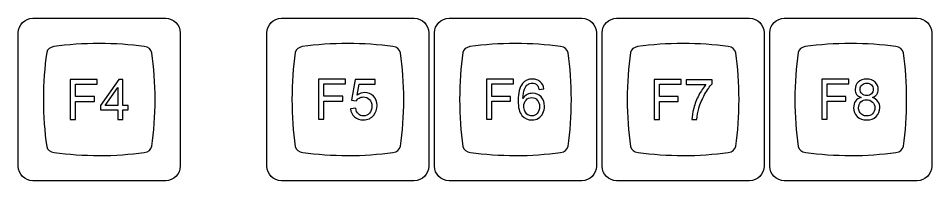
# Model space of a CAD drawing. Header units: millimetres. Extents: x -493 to 473, y -489 to 489.
# Drawn here: x -386 to -282.2, y -384.7 to -366.3 of the extents above; entities that cross this region are included whole.
import ezdxf

# ---------------------------------------------------------------- set-up
doc = ezdxf.new("R2010")
doc.units = ezdxf.units.MM
doc.header["$MEASUREMENT"] = 0
doc.layers.add('Layer 1', color=7, linetype='Continuous')

msp = doc.modelspace()

# ---------------------------------------------------------------- linework, layer by layer
at = {"layer": 'Layer 1', "color": 251}
for points, knots in [([(-384.3809, -384.7144), (-384.3809, -384.7144), (-369.2735, -384.7144), (-369.2735, -384.7144), (-369.2735, -384.7144), (-368.368, -384.7144), (-367.6272, -383.9736), (-367.6272, -383.0681), (-367.6272, -383.0681), (-367.6272, -383.0681), (-367.6272, -367.9607), (-367.6272, -367.9607), (-367.6272, -367.9607), (-367.6272, -367.0552), (-368.368, -366.3144), (-369.2735, -366.3144), (-369.2735, -366.3144), (-369.2735, -366.3144), (-384.3809, -366.3144), (-384.3809, -366.3144), (-384.3809, -366.3144), (-385.2864, -366.3144), (-386.0272, -367.0552), (-386.0272, -367.9607), (-386.0272, -367.9607), (-386.0272, -367.9607), (-386.0272, -383.0681), (-386.0272, -383.0681), (-386.0272, -383.0681), (-386.0272, -383.9736), (-385.2864, -384.7144), (-384.3809, -384.7144)], [0, 0, 0, 0, 0.11111111, 0.11111111, 0.11111111, 0.11111111, 0.22222222, 0.22222222, 0.22222222, 0.22222222, 0.33333333, 0.33333333, 0.33333333, 0.33333333, 0.44444444, 0.44444444, 0.44444444, 0.44444444, 0.55555556, 0.55555556, 0.55555556, 0.55555556, 0.66666667, 0.66666667, 0.66666667, 0.66666667, 0.77777778, 0.77777778, 0.77777778, 0.77777778, 1, 1, 1, 1]), ([(-356.1309, -384.7144), (-356.1309, -384.7144), (-341.0235, -384.7144), (-341.0235, -384.7144), (-341.0235, -384.7144), (-340.118, -384.7144), (-339.3772, -383.9736), (-339.3772, -383.0681), (-339.3772, -383.0681), (-339.3772, -383.0681), (-339.3772, -367.9607), (-339.3772, -367.9607), (-339.3772, -367.9607), (-339.3772, -367.0552), (-340.118, -366.3144), (-341.0235, -366.3144), (-341.0235, -366.3144), (-341.0235, -366.3144), (-356.1309, -366.3144), (-356.1309, -366.3144), (-356.1309, -366.3144), (-357.0364, -366.3144), (-357.7772, -367.0552), (-357.7772, -367.9607), (-357.7772, -367.9607), (-357.7772, -367.9607), (-357.7772, -383.0681), (-357.7772, -383.0681), (-357.7772, -383.0681), (-357.7772, -383.9736), (-357.0364, -384.7144), (-356.1309, -384.7144)], [0, 0, 0, 0, 0.11111111, 0.11111111, 0.11111111, 0.11111111, 0.22222222, 0.22222222, 0.22222222, 0.22222222, 0.33333333, 0.33333333, 0.33333333, 0.33333333, 0.44444444, 0.44444444, 0.44444444, 0.44444444, 0.55555556, 0.55555556, 0.55555556, 0.55555556, 0.66666667, 0.66666667, 0.66666667, 0.66666667, 0.77777778, 0.77777778, 0.77777778, 0.77777778, 1, 1, 1, 1]), ([(-337.0809, -384.7144), (-337.0809, -384.7144), (-321.9735, -384.7144), (-321.9735, -384.7144), (-321.9735, -384.7144), (-321.068, -384.7144), (-320.3272, -383.9736), (-320.3272, -383.0681), (-320.3272, -383.0681), (-320.3272, -383.0681), (-320.3272, -367.9607), (-320.3272, -367.9607), (-320.3272, -367.9607), (-320.3272, -367.0552), (-321.068, -366.3144), (-321.9735, -366.3144), (-321.9735, -366.3144), (-321.9735, -366.3144), (-337.0809, -366.3144), (-337.0809, -366.3144), (-337.0809, -366.3144), (-337.9864, -366.3144), (-338.7272, -367.0552), (-338.7272, -367.9607), (-338.7272, -367.9607), (-338.7272, -367.9607), (-338.7272, -383.0681), (-338.7272, -383.0681), (-338.7272, -383.0681), (-338.7272, -383.9736), (-337.9864, -384.7144), (-337.0809, -384.7144)], [0, 0, 0, 0, 0.11111111, 0.11111111, 0.11111111, 0.11111111, 0.22222222, 0.22222222, 0.22222222, 0.22222222, 0.33333333, 0.33333333, 0.33333333, 0.33333333, 0.44444444, 0.44444444, 0.44444444, 0.44444444, 0.55555556, 0.55555556, 0.55555556, 0.55555556, 0.66666667, 0.66666667, 0.66666667, 0.66666667, 0.77777778, 0.77777778, 0.77777778, 0.77777778, 1, 1, 1, 1]), ([(-318.0309, -384.7144), (-318.0309, -384.7144), (-302.9235, -384.7144), (-302.9235, -384.7144), (-302.9235, -384.7144), (-302.018, -384.7144), (-301.2772, -383.9736), (-301.2772, -383.0681), (-301.2772, -383.0681), (-301.2772, -383.0681), (-301.2772, -367.9607), (-301.2772, -367.9607), (-301.2772, -367.9607), (-301.2772, -367.0552), (-302.018, -366.3144), (-302.9235, -366.3144), (-302.9235, -366.3144), (-302.9235, -366.3144), (-318.0309, -366.3144), (-318.0309, -366.3144), (-318.0309, -366.3144), (-318.9364, -366.3144), (-319.6772, -367.0552), (-319.6772, -367.9607), (-319.6772, -367.9607), (-319.6772, -367.9607), (-319.6772, -383.0681), (-319.6772, -383.0681), (-319.6772, -383.0681), (-319.6772, -383.9736), (-318.9364, -384.7144), (-318.0309, -384.7144)], [0, 0, 0, 0, 0.11111111, 0.11111111, 0.11111111, 0.11111111, 0.22222222, 0.22222222, 0.22222222, 0.22222222, 0.33333333, 0.33333333, 0.33333333, 0.33333333, 0.44444444, 0.44444444, 0.44444444, 0.44444444, 0.55555556, 0.55555556, 0.55555556, 0.55555556, 0.66666667, 0.66666667, 0.66666667, 0.66666667, 0.77777778, 0.77777778, 0.77777778, 0.77777778, 1, 1, 1, 1]), ([(-298.9809, -384.7144), (-298.9809, -384.7144), (-283.8735, -384.7144), (-283.8735, -384.7144), (-283.8735, -384.7144), (-282.968, -384.7144), (-282.2272, -383.9736), (-282.2272, -383.0681), (-282.2272, -383.0681), (-282.2272, -383.0681), (-282.2272, -367.9607), (-282.2272, -367.9607), (-282.2272, -367.9607), (-282.2272, -367.0552), (-282.968, -366.3144), (-283.8735, -366.3144), (-283.8735, -366.3144), (-283.8735, -366.3144), (-298.9809, -366.3144), (-298.9809, -366.3144), (-298.9809, -366.3144), (-299.8864, -366.3144), (-300.6272, -367.0552), (-300.6272, -367.9607), (-300.6272, -367.9607), (-300.6272, -367.9607), (-300.6272, -383.0681), (-300.6272, -383.0681), (-300.6272, -383.0681), (-300.6272, -383.9736), (-299.8864, -384.7144), (-298.9809, -384.7144)], [0, 0, 0, 0, 0.11111111, 0.11111111, 0.11111111, 0.11111111, 0.22222222, 0.22222222, 0.22222222, 0.22222222, 0.33333333, 0.33333333, 0.33333333, 0.33333333, 0.44444444, 0.44444444, 0.44444444, 0.44444444, 0.55555556, 0.55555556, 0.55555556, 0.55555556, 0.66666667, 0.66666667, 0.66666667, 0.66666667, 0.77777778, 0.77777778, 0.77777778, 0.77777778, 1, 1, 1, 1]), ([(-376.827, -369.1649), (-375.0364, -369.1654), (-373.3165, -369.2883), (-371.7143, -369.5138), (-371.7143, -369.5138), (-371.7143, -369.5138), (-371.7143, -369.5139), (-371.7143, -369.5139), (-371.7143, -369.5139), (-371.2275, -369.5868), (-370.9376, -369.8194), (-370.8504, -370.2241), (-370.8504, -370.2241), (-370.6084, -371.877), (-370.4761, -373.6586), (-370.4757, -375.5164), (-370.4757, -375.5164), (-370.4752, -377.3741), (-370.6067, -379.1557), (-370.8479, -380.8086), (-370.8479, -380.8086), (-370.9349, -381.2128), (-371.2242, -381.4452), (-371.7099, -381.5181), (-371.7099, -381.5181), (-373.3124, -381.743), (-375.0328, -381.8652), (-376.8241, -381.8648), (-376.8241, -381.8648), (-378.6159, -381.8644), (-380.3369, -381.7412), (-381.9399, -381.5154), (-381.9399, -381.5154), (-381.9399, -381.5154), (-381.9398, -381.515), (-381.9398, -381.515), (-381.9398, -381.515), (-382.4128, -381.4442), (-382.7, -381.2225), (-382.7959, -380.8385), (-382.7959, -380.8385), (-383.0409, -379.1764), (-383.175, -377.3835), (-383.1754, -375.5134), (-383.1754, -375.5134), (-383.1759, -373.6416), (-383.0424, -371.8472), (-382.7978, -370.1839), (-382.7978, -370.1839), (-382.7052, -369.817), (-382.4372, -369.599), (-381.9984, -369.5198), (-381.9984, -369.5198), (-380.3797, -369.2897), (-378.6396, -369.1645), (-376.827, -369.1649)], [0, 0, 0, 0, 0.06666667, 0.06666667, 0.06666667, 0.06666667, 0.13333333, 0.13333333, 0.13333333, 0.13333333, 0.2, 0.2, 0.2, 0.2, 0.26666667, 0.26666667, 0.26666667, 0.26666667, 0.33333333, 0.33333333, 0.33333333, 0.33333333, 0.4, 0.4, 0.4, 0.4, 0.46666667, 0.46666667, 0.46666667, 0.46666667, 0.53333333, 0.53333333, 0.53333333, 0.53333333, 0.6, 0.6, 0.6, 0.6, 0.66666667, 0.66666667, 0.66666667, 0.66666667, 0.73333333, 0.73333333, 0.73333333, 0.73333333, 0.8, 0.8, 0.8, 0.8, 0.86666667, 0.86666667, 0.86666667, 0.86666667, 1, 1, 1, 1]), ([(-348.577, -369.1649), (-346.7864, -369.1654), (-345.0665, -369.2883), (-343.4643, -369.5138), (-343.4643, -369.5138), (-343.4643, -369.5138), (-343.4643, -369.5139), (-343.4643, -369.5139), (-343.4643, -369.5139), (-342.9775, -369.5868), (-342.6876, -369.8194), (-342.6004, -370.2241), (-342.6004, -370.2241), (-342.3584, -371.877), (-342.2261, -373.6586), (-342.2257, -375.5164), (-342.2257, -375.5164), (-342.2252, -377.3741), (-342.3567, -379.1557), (-342.5979, -380.8086), (-342.5979, -380.8086), (-342.6849, -381.2128), (-342.9742, -381.4452), (-343.4599, -381.5181), (-343.4599, -381.5181), (-345.0624, -381.743), (-346.7828, -381.8652), (-348.5741, -381.8648), (-348.5741, -381.8648), (-350.3659, -381.8644), (-352.0869, -381.7412), (-353.6899, -381.5154), (-353.6899, -381.5154), (-353.6899, -381.5154), (-353.6898, -381.515), (-353.6898, -381.515), (-353.6898, -381.515), (-354.1628, -381.4442), (-354.45, -381.2225), (-354.5459, -380.8385), (-354.5459, -380.8385), (-354.7909, -379.1764), (-354.925, -377.3835), (-354.9254, -375.5134), (-354.9254, -375.5134), (-354.9259, -373.6416), (-354.7924, -371.8472), (-354.5478, -370.1839), (-354.5478, -370.1839), (-354.4552, -369.817), (-354.1872, -369.599), (-353.7484, -369.5198), (-353.7484, -369.5198), (-352.1297, -369.2897), (-350.3896, -369.1645), (-348.577, -369.1649)], [0, 0, 0, 0, 0.06666667, 0.06666667, 0.06666667, 0.06666667, 0.13333333, 0.13333333, 0.13333333, 0.13333333, 0.2, 0.2, 0.2, 0.2, 0.26666667, 0.26666667, 0.26666667, 0.26666667, 0.33333333, 0.33333333, 0.33333333, 0.33333333, 0.4, 0.4, 0.4, 0.4, 0.46666667, 0.46666667, 0.46666667, 0.46666667, 0.53333333, 0.53333333, 0.53333333, 0.53333333, 0.6, 0.6, 0.6, 0.6, 0.66666667, 0.66666667, 0.66666667, 0.66666667, 0.73333333, 0.73333333, 0.73333333, 0.73333333, 0.8, 0.8, 0.8, 0.8, 0.86666667, 0.86666667, 0.86666667, 0.86666667, 1, 1, 1, 1]), ([(-329.527, -369.1649), (-327.7364, -369.1654), (-326.0165, -369.2883), (-324.4143, -369.5138), (-324.4143, -369.5138), (-324.4143, -369.5138), (-324.4143, -369.5139), (-324.4143, -369.5139), (-324.4143, -369.5139), (-323.9275, -369.5868), (-323.6376, -369.8194), (-323.5504, -370.2241), (-323.5504, -370.2241), (-323.3084, -371.877), (-323.1761, -373.6586), (-323.1757, -375.5164), (-323.1757, -375.5164), (-323.1752, -377.3741), (-323.3067, -379.1557), (-323.5479, -380.8086), (-323.5479, -380.8086), (-323.6349, -381.2128), (-323.9242, -381.4452), (-324.4099, -381.5181), (-324.4099, -381.5181), (-326.0124, -381.743), (-327.7328, -381.8652), (-329.5241, -381.8648), (-329.5241, -381.8648), (-331.3159, -381.8644), (-333.0369, -381.7412), (-334.6399, -381.5154), (-334.6399, -381.5154), (-334.6399, -381.5154), (-334.6398, -381.515), (-334.6398, -381.515), (-334.6398, -381.515), (-335.1128, -381.4442), (-335.4, -381.2225), (-335.4959, -380.8385), (-335.4959, -380.8385), (-335.7409, -379.1764), (-335.875, -377.3835), (-335.8754, -375.5134), (-335.8754, -375.5134), (-335.8759, -373.6416), (-335.7424, -371.8472), (-335.4978, -370.1839), (-335.4978, -370.1839), (-335.4052, -369.817), (-335.1372, -369.599), (-334.6984, -369.5198), (-334.6984, -369.5198), (-333.0797, -369.2897), (-331.3396, -369.1645), (-329.527, -369.1649)], [0, 0, 0, 0, 0.06666667, 0.06666667, 0.06666667, 0.06666667, 0.13333333, 0.13333333, 0.13333333, 0.13333333, 0.2, 0.2, 0.2, 0.2, 0.26666667, 0.26666667, 0.26666667, 0.26666667, 0.33333333, 0.33333333, 0.33333333, 0.33333333, 0.4, 0.4, 0.4, 0.4, 0.46666667, 0.46666667, 0.46666667, 0.46666667, 0.53333333, 0.53333333, 0.53333333, 0.53333333, 0.6, 0.6, 0.6, 0.6, 0.66666667, 0.66666667, 0.66666667, 0.66666667, 0.73333333, 0.73333333, 0.73333333, 0.73333333, 0.8, 0.8, 0.8, 0.8, 0.86666667, 0.86666667, 0.86666667, 0.86666667, 1, 1, 1, 1]), ([(-310.477, -369.1649), (-308.6864, -369.1654), (-306.9665, -369.2883), (-305.3643, -369.5138), (-305.3643, -369.5138), (-305.3643, -369.5138), (-305.3643, -369.5139), (-305.3643, -369.5139), (-305.3643, -369.5139), (-304.8775, -369.5868), (-304.5876, -369.8194), (-304.5004, -370.2241), (-304.5004, -370.2241), (-304.2584, -371.877), (-304.1261, -373.6586), (-304.1257, -375.5164), (-304.1257, -375.5164), (-304.1252, -377.3741), (-304.2567, -379.1557), (-304.4979, -380.8086), (-304.4979, -380.8086), (-304.5849, -381.2128), (-304.8742, -381.4452), (-305.3599, -381.5181), (-305.3599, -381.5181), (-306.9624, -381.743), (-308.6828, -381.8652), (-310.4741, -381.8648), (-310.4741, -381.8648), (-312.2659, -381.8644), (-313.9869, -381.7412), (-315.5899, -381.5154), (-315.5899, -381.5154), (-315.5899, -381.5154), (-315.5898, -381.515), (-315.5898, -381.515), (-315.5898, -381.515), (-316.0628, -381.4442), (-316.35, -381.2225), (-316.4459, -380.8385), (-316.4459, -380.8385), (-316.6909, -379.1764), (-316.825, -377.3835), (-316.8254, -375.5134), (-316.8254, -375.5134), (-316.8259, -373.6416), (-316.6924, -371.8472), (-316.4478, -370.1839), (-316.4478, -370.1839), (-316.3552, -369.817), (-316.0872, -369.599), (-315.6484, -369.5198), (-315.6484, -369.5198), (-314.0297, -369.2897), (-312.2896, -369.1645), (-310.477, -369.1649)], [0, 0, 0, 0, 0.06666667, 0.06666667, 0.06666667, 0.06666667, 0.13333333, 0.13333333, 0.13333333, 0.13333333, 0.2, 0.2, 0.2, 0.2, 0.26666667, 0.26666667, 0.26666667, 0.26666667, 0.33333333, 0.33333333, 0.33333333, 0.33333333, 0.4, 0.4, 0.4, 0.4, 0.46666667, 0.46666667, 0.46666667, 0.46666667, 0.53333333, 0.53333333, 0.53333333, 0.53333333, 0.6, 0.6, 0.6, 0.6, 0.66666667, 0.66666667, 0.66666667, 0.66666667, 0.73333333, 0.73333333, 0.73333333, 0.73333333, 0.8, 0.8, 0.8, 0.8, 0.86666667, 0.86666667, 0.86666667, 0.86666667, 1, 1, 1, 1]), ([(-291.427, -369.1649), (-289.6364, -369.1654), (-287.9165, -369.2883), (-286.3143, -369.5138), (-286.3143, -369.5138), (-286.3143, -369.5138), (-286.3143, -369.5139), (-286.3143, -369.5139), (-286.3143, -369.5139), (-285.8275, -369.5868), (-285.5376, -369.8194), (-285.4504, -370.2241), (-285.4504, -370.2241), (-285.2084, -371.877), (-285.0761, -373.6586), (-285.0757, -375.5164), (-285.0757, -375.5164), (-285.0752, -377.3741), (-285.2067, -379.1557), (-285.4479, -380.8086), (-285.4479, -380.8086), (-285.5349, -381.2128), (-285.8242, -381.4452), (-286.3099, -381.5181), (-286.3099, -381.5181), (-287.9124, -381.743), (-289.6328, -381.8652), (-291.4241, -381.8648), (-291.4241, -381.8648), (-293.2159, -381.8644), (-294.9369, -381.7412), (-296.5399, -381.5154), (-296.5399, -381.5154), (-296.5399, -381.5154), (-296.5398, -381.515), (-296.5398, -381.515), (-296.5398, -381.515), (-297.0128, -381.4442), (-297.3, -381.2225), (-297.3959, -380.8385), (-297.3959, -380.8385), (-297.6409, -379.1764), (-297.775, -377.3835), (-297.7754, -375.5134), (-297.7754, -375.5134), (-297.7759, -373.6416), (-297.6424, -371.8472), (-297.3978, -370.1839), (-297.3978, -370.1839), (-297.3052, -369.817), (-297.0372, -369.599), (-296.5984, -369.5198), (-296.5984, -369.5198), (-294.9797, -369.2897), (-293.2396, -369.1645), (-291.427, -369.1649)], [0, 0, 0, 0, 0.06666667, 0.06666667, 0.06666667, 0.06666667, 0.13333333, 0.13333333, 0.13333333, 0.13333333, 0.2, 0.2, 0.2, 0.2, 0.26666667, 0.26666667, 0.26666667, 0.26666667, 0.33333333, 0.33333333, 0.33333333, 0.33333333, 0.4, 0.4, 0.4, 0.4, 0.46666667, 0.46666667, 0.46666667, 0.46666667, 0.53333333, 0.53333333, 0.53333333, 0.53333333, 0.6, 0.6, 0.6, 0.6, 0.66666667, 0.66666667, 0.66666667, 0.66666667, 0.73333333, 0.73333333, 0.73333333, 0.73333333, 0.8, 0.8, 0.8, 0.8, 0.86666667, 0.86666667, 0.86666667, 0.86666667, 1, 1, 1, 1])]:
    msp.add_open_spline(points, degree=3, knots=knots, dxfattribs=at)
at = {"layer": 'Layer 1', "color": 132}
for points, knots in [([(-380.1175, -377.7882), (-380.1175, -377.7882), (-380.1175, -373.2416), (-380.1175, -373.2416), (-380.1175, -373.2416), (-380.1175, -373.2416), (-377.0504, -373.2416), (-377.0504, -373.2416), (-377.0504, -373.2416), (-377.0504, -373.2416), (-377.0504, -373.775), (-377.0504, -373.775), (-377.0504, -373.775), (-377.0504, -373.775), (-379.5142, -373.775), (-379.5142, -373.775), (-379.5142, -373.775), (-379.5142, -373.775), (-379.5142, -375.191), (-379.5142, -375.191), (-379.5142, -375.191), (-379.5142, -375.191), (-377.3806, -375.191), (-377.3806, -375.191), (-377.3806, -375.191), (-377.3806, -375.191), (-377.3806, -375.7244), (-377.3806, -375.7244), (-377.3806, -375.7244), (-377.3806, -375.7244), (-379.5142, -375.7244), (-379.5142, -375.7244), (-379.5142, -375.7244), (-379.5142, -375.7244), (-379.5142, -377.7882), (-379.5142, -377.7882), (-379.5142, -377.7882), (-379.5142, -377.7882), (-380.1175, -377.7882), (-380.1175, -377.7882)], [0, 0, 0, 0, 0.09090909, 0.09090909, 0.09090909, 0.09090909, 0.18181818, 0.18181818, 0.18181818, 0.18181818, 0.27272727, 0.27272727, 0.27272727, 0.27272727, 0.36363636, 0.36363636, 0.36363636, 0.36363636, 0.45454545, 0.45454545, 0.45454545, 0.45454545, 0.54545455, 0.54545455, 0.54545455, 0.54545455, 0.63636364, 0.63636364, 0.63636364, 0.63636364, 0.72727273, 0.72727273, 0.72727273, 0.72727273, 0.81818182, 0.81818182, 0.81818182, 0.81818182, 1, 1, 1, 1]), ([(-374.7083, -377.7882), (-374.7083, -377.7882), (-374.7083, -376.7023), (-374.7083, -376.7023), (-374.7083, -376.7023), (-374.7083, -376.7023), (-376.6832, -376.7023), (-376.6832, -376.7023), (-376.6832, -376.7023), (-376.6832, -376.7023), (-376.6832, -376.188), (-376.6832, -376.188), (-376.6832, -376.188), (-376.6832, -376.188), (-374.6067, -373.2416), (-374.6067, -373.2416), (-374.6067, -373.2416), (-374.6067, -373.2416), (-374.1495, -373.2416), (-374.1495, -373.2416), (-374.1495, -373.2416), (-374.1495, -373.2416), (-374.1495, -376.188), (-374.1495, -376.188), (-374.1495, -376.188), (-374.1495, -376.188), (-373.5336, -376.188), (-373.5336, -376.188), (-373.5336, -376.188), (-373.5336, -376.188), (-373.5336, -376.7023), (-373.5336, -376.7023), (-373.5336, -376.7023), (-373.5336, -376.7023), (-374.1495, -376.7023), (-374.1495, -376.7023), (-374.1495, -376.7023), (-374.1495, -376.7023), (-374.1495, -377.7882), (-374.1495, -377.7882), (-374.1495, -377.7882), (-374.1495, -377.7882), (-374.7083, -377.7882), (-374.7083, -377.7882)], [0, 0, 0, 0, 0.08333333, 0.08333333, 0.08333333, 0.08333333, 0.16666667, 0.16666667, 0.16666667, 0.16666667, 0.25, 0.25, 0.25, 0.25, 0.33333333, 0.33333333, 0.33333333, 0.33333333, 0.41666667, 0.41666667, 0.41666667, 0.41666667, 0.5, 0.5, 0.5, 0.5, 0.58333333, 0.58333333, 0.58333333, 0.58333333, 0.66666667, 0.66666667, 0.66666667, 0.66666667, 0.75, 0.75, 0.75, 0.75, 0.83333333, 0.83333333, 0.83333333, 0.83333333, 1, 1, 1, 1]), ([(-351.8929, -377.7501), (-351.8929, -377.7501), (-351.8929, -373.2035), (-351.8929, -373.2035), (-351.8929, -373.2035), (-351.8929, -373.2035), (-348.8258, -373.2035), (-348.8258, -373.2035), (-348.8258, -373.2035), (-348.8258, -373.2035), (-348.8258, -373.7369), (-348.8258, -373.7369), (-348.8258, -373.7369), (-348.8258, -373.7369), (-351.2896, -373.7369), (-351.2896, -373.7369), (-351.2896, -373.7369), (-351.2896, -373.7369), (-351.2896, -375.1529), (-351.2896, -375.1529), (-351.2896, -375.1529), (-351.2896, -375.1529), (-349.156, -375.1529), (-349.156, -375.1529), (-349.156, -375.1529), (-349.156, -375.1529), (-349.156, -375.6863), (-349.156, -375.6863), (-349.156, -375.6863), (-349.156, -375.6863), (-351.2896, -375.6863), (-351.2896, -375.6863), (-351.2896, -375.6863), (-351.2896, -375.6863), (-351.2896, -377.7501), (-351.2896, -377.7501), (-351.2896, -377.7501), (-351.2896, -377.7501), (-351.8929, -377.7501), (-351.8929, -377.7501)], [0, 0, 0, 0, 0.09090909, 0.09090909, 0.09090909, 0.09090909, 0.18181818, 0.18181818, 0.18181818, 0.18181818, 0.27272727, 0.27272727, 0.27272727, 0.27272727, 0.36363636, 0.36363636, 0.36363636, 0.36363636, 0.45454545, 0.45454545, 0.45454545, 0.45454545, 0.54545455, 0.54545455, 0.54545455, 0.54545455, 0.63636364, 0.63636364, 0.63636364, 0.63636364, 0.72727273, 0.72727273, 0.72727273, 0.72727273, 0.81818182, 0.81818182, 0.81818182, 0.81818182, 1, 1, 1, 1]), ([(-348.2681, -376.5563), (-348.2681, -376.5563), (-347.6839, -376.5118), (-347.6839, -376.5118), (-347.6839, -376.5118), (-347.6405, -376.7965), (-347.54, -377.0103), (-347.3833, -377.1543), (-347.3833, -377.1543), (-347.2267, -377.2971), (-347.0351, -377.3691), (-346.8097, -377.3691), (-346.8097, -377.3691), (-346.5377, -377.3691), (-346.3102, -377.2675), (-346.125, -377.0654), (-346.125, -377.0654), (-345.9408, -376.8622), (-345.8487, -376.5933), (-345.8487, -376.2589), (-345.8487, -376.2589), (-345.8487, -375.9403), (-345.9366, -375.6895), (-346.1133, -375.5054), (-346.1133, -375.5054), (-346.2901, -375.3212), (-346.524, -375.2291), (-346.815, -375.2291), (-346.815, -375.2291), (-346.996, -375.2291), (-347.1579, -375.2704), (-347.3018, -375.353), (-347.3018, -375.353), (-347.4447, -375.4355), (-347.5569, -375.5424), (-347.6394, -375.6736), (-347.6394, -375.6736), (-347.6394, -375.6736), (-348.1665, -375.5974), (-348.1665, -375.5974), (-348.1665, -375.5974), (-348.1665, -375.5974), (-347.7283, -373.2606), (-347.7283, -373.2606), (-347.7283, -373.2606), (-347.7283, -373.2606), (-345.4741, -373.2606), (-345.4741, -373.2606), (-345.4741, -373.2606), (-345.4741, -373.2606), (-345.4741, -373.794), (-345.4741, -373.794), (-345.4741, -373.794), (-345.4741, -373.794), (-347.2828, -373.794), (-347.2828, -373.794), (-347.2828, -373.794), (-347.2828, -373.794), (-347.5251, -375.0207), (-347.5251, -375.0207), (-347.5251, -375.0207), (-347.2532, -374.8291), (-346.9674, -374.7338), (-346.669, -374.7338), (-346.669, -374.7338), (-346.2731, -374.7338), (-345.9387, -374.8714), (-345.6667, -375.1466), (-345.6667, -375.1466), (-345.3947, -375.4218), (-345.2582, -375.7752), (-345.2582, -376.207), (-345.2582, -376.207), (-345.2582, -376.6187), (-345.3778, -376.9743), (-345.617, -377.2738), (-345.617, -377.2738), (-345.908, -377.6421), (-346.3059, -377.8263), (-346.8097, -377.8263), (-346.8097, -377.8263), (-347.2225, -377.8263), (-347.559, -377.7099), (-347.8204, -377.4781), (-347.8204, -377.4781), (-348.0818, -377.2463), (-348.2311, -376.9394), (-348.2681, -376.5563)], [0, 0, 0, 0, 0.04347826, 0.04347826, 0.04347826, 0.04347826, 0.08695652, 0.08695652, 0.08695652, 0.08695652, 0.13043478, 0.13043478, 0.13043478, 0.13043478, 0.17391304, 0.17391304, 0.17391304, 0.17391304, 0.2173913, 0.2173913, 0.2173913, 0.2173913, 0.26086957, 0.26086957, 0.26086957, 0.26086957, 0.30434783, 0.30434783, 0.30434783, 0.30434783, 0.34782609, 0.34782609, 0.34782609, 0.34782609, 0.39130435, 0.39130435, 0.39130435, 0.39130435, 0.43478261, 0.43478261, 0.43478261, 0.43478261, 0.47826087, 0.47826087, 0.47826087, 0.47826087, 0.52173913, 0.52173913, 0.52173913, 0.52173913, 0.56521739, 0.56521739, 0.56521739, 0.56521739, 0.60869565, 0.60869565, 0.60869565, 0.60869565, 0.65217391, 0.65217391, 0.65217391, 0.65217391, 0.69565217, 0.69565217, 0.69565217, 0.69565217, 0.73913043, 0.73913043, 0.73913043, 0.73913043, 0.7826087, 0.7826087, 0.7826087, 0.7826087, 0.82608696, 0.82608696, 0.82608696, 0.82608696, 0.86956522, 0.86956522, 0.86956522, 0.86956522, 0.91304348, 0.91304348, 0.91304348, 0.91304348, 1, 1, 1, 1]), ([(-332.827, -377.7596), (-332.827, -377.7596), (-332.827, -373.213), (-332.827, -373.213), (-332.827, -373.213), (-332.827, -373.213), (-329.7599, -373.213), (-329.7599, -373.213), (-329.7599, -373.213), (-329.7599, -373.213), (-329.7599, -373.7464), (-329.7599, -373.7464), (-329.7599, -373.7464), (-329.7599, -373.7464), (-332.2237, -373.7464), (-332.2237, -373.7464), (-332.2237, -373.7464), (-332.2237, -373.7464), (-332.2237, -375.1624), (-332.2237, -375.1624), (-332.2237, -375.1624), (-332.2237, -375.1624), (-330.0901, -375.1624), (-330.0901, -375.1624), (-330.0901, -375.1624), (-330.0901, -375.1624), (-330.0901, -375.6958), (-330.0901, -375.6958), (-330.0901, -375.6958), (-330.0901, -375.6958), (-332.2237, -375.6958), (-332.2237, -375.6958), (-332.2237, -375.6958), (-332.2237, -375.6958), (-332.2237, -377.7596), (-332.2237, -377.7596), (-332.2237, -377.7596), (-332.2237, -377.7596), (-332.827, -377.7596), (-332.827, -377.7596)], [0, 0, 0, 0, 0.09090909, 0.09090909, 0.09090909, 0.09090909, 0.18181818, 0.18181818, 0.18181818, 0.18181818, 0.27272727, 0.27272727, 0.27272727, 0.27272727, 0.36363636, 0.36363636, 0.36363636, 0.36363636, 0.45454545, 0.45454545, 0.45454545, 0.45454545, 0.54545455, 0.54545455, 0.54545455, 0.54545455, 0.63636364, 0.63636364, 0.63636364, 0.63636364, 0.72727273, 0.72727273, 0.72727273, 0.72727273, 0.81818182, 0.81818182, 0.81818182, 0.81818182, 1, 1, 1, 1]), ([(-326.3002, -374.3242), (-326.3002, -374.3242), (-326.8527, -374.3687), (-326.8527, -374.3687), (-326.8527, -374.3687), (-326.9024, -374.1496), (-326.9733, -373.9898), (-327.0654, -373.8903), (-327.0654, -373.8903), (-327.2168, -373.7305), (-327.4041, -373.6511), (-327.6263, -373.6511), (-327.6263, -373.6511), (-327.8052, -373.6511), (-327.9639, -373.7009), (-328.1005, -373.8004), (-328.1005, -373.8004), (-328.2762, -373.9284), (-328.4137, -374.1147), (-328.5164, -374.3602), (-328.5164, -374.3602), (-328.618, -374.6068), (-328.6709, -374.9571), (-328.6751, -375.4112), (-328.6751, -375.4112), (-328.5407, -375.2069), (-328.3756, -375.0545), (-328.1809, -374.9561), (-328.1809, -374.9561), (-327.9862, -374.8566), (-327.783, -374.8068), (-327.5692, -374.8068), (-327.5692, -374.8068), (-327.1967, -374.8068), (-326.8792, -374.9444), (-326.6167, -375.2185), (-326.6167, -375.2185), (-326.3553, -375.4926), (-326.224, -375.8461), (-326.224, -376.2811), (-326.224, -376.2811), (-326.224, -376.5669), (-326.2854, -376.8314), (-326.4082, -377.077), (-326.4082, -377.077), (-326.532, -377.3225), (-326.7003, -377.5098), (-326.9162, -377.64), (-326.9162, -377.64), (-327.131, -377.7702), (-327.3755, -377.8358), (-327.6486, -377.8358), (-327.6486, -377.8358), (-328.1132, -377.8358), (-328.4931, -377.6643), (-328.7873, -377.3225), (-328.7873, -377.3225), (-329.0805, -376.9807), (-329.2276, -376.4166), (-329.2276, -375.6313), (-329.2276, -375.6313), (-329.2276, -374.7529), (-329.0646, -374.1136), (-328.7397, -373.7146), (-328.7397, -373.7146), (-328.4561, -373.3675), (-328.074, -373.1939), (-327.5925, -373.1939), (-327.5925, -373.1939), (-327.2348, -373.1939), (-326.9405, -373.2945), (-326.7119, -373.4945), (-326.7119, -373.4945), (-326.4833, -373.6945), (-326.3458, -373.9708), (-326.3002, -374.3242)], [0, 0, 0, 0, 0.05, 0.05, 0.05, 0.05, 0.1, 0.1, 0.1, 0.1, 0.15, 0.15, 0.15, 0.15, 0.2, 0.2, 0.2, 0.2, 0.25, 0.25, 0.25, 0.25, 0.3, 0.3, 0.3, 0.3, 0.35, 0.35, 0.35, 0.35, 0.4, 0.4, 0.4, 0.4, 0.45, 0.45, 0.45, 0.45, 0.5, 0.5, 0.5, 0.5, 0.55, 0.55, 0.55, 0.55, 0.6, 0.6, 0.6, 0.6, 0.65, 0.65, 0.65, 0.65, 0.7, 0.7, 0.7, 0.7, 0.75, 0.75, 0.75, 0.75, 0.8, 0.8, 0.8, 0.8, 0.85, 0.85, 0.85, 0.85, 0.9, 0.9, 0.9, 0.9, 1, 1, 1, 1]), ([(-313.7738, -377.7882), (-313.7738, -377.7882), (-313.7738, -373.2416), (-313.7738, -373.2416), (-313.7738, -373.2416), (-313.7738, -373.2416), (-310.7067, -373.2416), (-310.7067, -373.2416), (-310.7067, -373.2416), (-310.7067, -373.2416), (-310.7067, -373.775), (-310.7067, -373.775), (-310.7067, -373.775), (-310.7067, -373.775), (-313.1705, -373.775), (-313.1705, -373.775), (-313.1705, -373.775), (-313.1705, -373.775), (-313.1705, -375.191), (-313.1705, -375.191), (-313.1705, -375.191), (-313.1705, -375.191), (-311.0369, -375.191), (-311.0369, -375.191), (-311.0369, -375.191), (-311.0369, -375.191), (-311.0369, -375.7244), (-311.0369, -375.7244), (-311.0369, -375.7244), (-311.0369, -375.7244), (-313.1705, -375.7244), (-313.1705, -375.7244), (-313.1705, -375.7244), (-313.1705, -375.7244), (-313.1705, -377.7882), (-313.1705, -377.7882), (-313.1705, -377.7882), (-313.1705, -377.7882), (-313.7738, -377.7882), (-313.7738, -377.7882)], [0, 0, 0, 0, 0.09090909, 0.09090909, 0.09090909, 0.09090909, 0.18181818, 0.18181818, 0.18181818, 0.18181818, 0.27272727, 0.27272727, 0.27272727, 0.27272727, 0.36363636, 0.36363636, 0.36363636, 0.36363636, 0.45454545, 0.45454545, 0.45454545, 0.45454545, 0.54545455, 0.54545455, 0.54545455, 0.54545455, 0.63636364, 0.63636364, 0.63636364, 0.63636364, 0.72727273, 0.72727273, 0.72727273, 0.72727273, 0.81818182, 0.81818182, 0.81818182, 0.81818182, 1, 1, 1, 1]), ([(-310.1172, -373.8321), (-310.1172, -373.8321), (-310.1172, -373.2987), (-310.1172, -373.2987), (-310.1172, -373.2987), (-310.1172, -373.2987), (-307.1772, -373.2987), (-307.1772, -373.2987), (-307.1772, -373.2987), (-307.1772, -373.2987), (-307.1772, -373.7305), (-307.1772, -373.7305), (-307.1772, -373.7305), (-307.4661, -374.0385), (-307.754, -374.4481), (-308.0376, -374.9593), (-308.0376, -374.9593), (-308.3223, -375.4704), (-308.5414, -375.9964), (-308.697, -376.5372), (-308.697, -376.5372), (-308.8081, -376.9172), (-308.8801, -377.3352), (-308.9107, -377.7882), (-308.9107, -377.7882), (-308.9107, -377.7882), (-309.4822, -377.7882), (-309.4822, -377.7882), (-309.4822, -377.7882), (-309.4759, -377.4305), (-309.406, -376.9976), (-309.2716, -376.4907), (-309.2716, -376.4907), (-309.1372, -375.9827), (-308.9457, -375.4937), (-308.6948, -375.0228), (-308.6948, -375.0228), (-308.444, -374.5518), (-308.1773, -374.1549), (-307.8947, -373.8321), (-307.8947, -373.8321), (-307.8947, -373.8321), (-310.1172, -373.8321), (-310.1172, -373.8321)], [0, 0, 0, 0, 0.08333333, 0.08333333, 0.08333333, 0.08333333, 0.16666667, 0.16666667, 0.16666667, 0.16666667, 0.25, 0.25, 0.25, 0.25, 0.33333333, 0.33333333, 0.33333333, 0.33333333, 0.41666667, 0.41666667, 0.41666667, 0.41666667, 0.5, 0.5, 0.5, 0.5, 0.58333333, 0.58333333, 0.58333333, 0.58333333, 0.66666667, 0.66666667, 0.66666667, 0.66666667, 0.75, 0.75, 0.75, 0.75, 0.83333333, 0.83333333, 0.83333333, 0.83333333, 1, 1, 1, 1]), ([(-294.7302, -377.7596), (-294.7302, -377.7596), (-294.7302, -373.213), (-294.7302, -373.213), (-294.7302, -373.213), (-294.7302, -373.213), (-291.6631, -373.213), (-291.6631, -373.213), (-291.6631, -373.213), (-291.6631, -373.213), (-291.6631, -373.7464), (-291.6631, -373.7464), (-291.6631, -373.7464), (-291.6631, -373.7464), (-294.1269, -373.7464), (-294.1269, -373.7464), (-294.1269, -373.7464), (-294.1269, -373.7464), (-294.1269, -375.1624), (-294.1269, -375.1624), (-294.1269, -375.1624), (-294.1269, -375.1624), (-291.9933, -375.1624), (-291.9933, -375.1624), (-291.9933, -375.1624), (-291.9933, -375.1624), (-291.9933, -375.6958), (-291.9933, -375.6958), (-291.9933, -375.6958), (-291.9933, -375.6958), (-294.1269, -375.6958), (-294.1269, -375.6958), (-294.1269, -375.6958), (-294.1269, -375.6958), (-294.1269, -377.7596), (-294.1269, -377.7596), (-294.1269, -377.7596), (-294.1269, -377.7596), (-294.7302, -377.7596), (-294.7302, -377.7596)], [0, 0, 0, 0, 0.09090909, 0.09090909, 0.09090909, 0.09090909, 0.18181818, 0.18181818, 0.18181818, 0.18181818, 0.27272727, 0.27272727, 0.27272727, 0.27272727, 0.36363636, 0.36363636, 0.36363636, 0.36363636, 0.45454545, 0.45454545, 0.45454545, 0.45454545, 0.54545455, 0.54545455, 0.54545455, 0.54545455, 0.63636364, 0.63636364, 0.63636364, 0.63636364, 0.72727273, 0.72727273, 0.72727273, 0.72727273, 0.81818182, 0.81818182, 0.81818182, 0.81818182, 1, 1, 1, 1]), ([(-290.245, -375.2947), (-290.4767, -375.2101), (-290.6482, -375.0884), (-290.7604, -374.9317), (-290.7604, -374.9317), (-290.8715, -374.774), (-290.9276, -374.5857), (-290.9276, -374.3666), (-290.9276, -374.3666), (-290.9276, -374.0353), (-290.8091, -373.758), (-290.572, -373.5326), (-290.572, -373.5326), (-290.3339, -373.3072), (-290.0185, -373.1939), (-289.6237, -373.1939), (-289.6237, -373.1939), (-289.2279, -373.1939), (-288.9083, -373.3093), (-288.667, -373.54), (-288.667, -373.54), (-288.4257, -373.7707), (-288.305, -374.0512), (-288.305, -374.3825), (-288.305, -374.3825), (-288.305, -374.5931), (-288.3601, -374.7772), (-288.4701, -374.9328), (-288.4701, -374.9328), (-288.5802, -375.0894), (-288.7474, -375.2101), (-288.9729, -375.2947), (-288.9729, -375.2947), (-288.6945, -375.3858), (-288.4839, -375.5318), (-288.3389, -375.735), (-288.3389, -375.735), (-288.1939, -375.9371), (-288.1209, -376.1784), (-288.1209, -376.46), (-288.1209, -376.46), (-288.1209, -376.8484), (-288.2585, -377.1743), (-288.5326, -377.4389), (-288.5326, -377.4389), (-288.8078, -377.7035), (-289.1686, -377.8358), (-289.6163, -377.8358), (-289.6163, -377.8358), (-290.064, -377.8358), (-290.4249, -377.7035), (-290.7001, -377.4379), (-290.7001, -377.4379), (-290.9742, -377.1722), (-291.1117, -376.841), (-291.1117, -376.4441), (-291.1117, -376.4441), (-291.1117, -376.1488), (-291.0366, -375.9012), (-290.8863, -375.7022), (-290.8863, -375.7022), (-290.736, -375.5022), (-290.5223, -375.3667), (-290.245, -375.2947)], [0, 0, 0, 0, 0.05882353, 0.05882353, 0.05882353, 0.05882353, 0.11764706, 0.11764706, 0.11764706, 0.11764706, 0.17647059, 0.17647059, 0.17647059, 0.17647059, 0.23529412, 0.23529412, 0.23529412, 0.23529412, 0.29411765, 0.29411765, 0.29411765, 0.29411765, 0.35294118, 0.35294118, 0.35294118, 0.35294118, 0.41176471, 0.41176471, 0.41176471, 0.41176471, 0.47058824, 0.47058824, 0.47058824, 0.47058824, 0.52941176, 0.52941176, 0.52941176, 0.52941176, 0.58823529, 0.58823529, 0.58823529, 0.58823529, 0.64705882, 0.64705882, 0.64705882, 0.64705882, 0.70588235, 0.70588235, 0.70588235, 0.70588235, 0.76470588, 0.76470588, 0.76470588, 0.76470588, 0.82352941, 0.82352941, 0.82352941, 0.82352941, 0.88235294, 0.88235294, 0.88235294, 0.88235294, 1, 1, 1, 1]), ([(-290.3561, -374.3465), (-290.3561, -374.5624), (-290.2873, -374.7381), (-290.1508, -374.8746), (-290.1508, -374.8746), (-290.0132, -375.0111), (-289.8333, -375.0799), (-289.61, -375.0799), (-289.61, -375.0799), (-289.393, -375.0799), (-289.2173, -375.0122), (-289.0808, -374.8767), (-289.0808, -374.8767), (-288.9443, -374.7412), (-288.8765, -374.5751), (-288.8765, -374.3782), (-288.8765, -374.3782), (-288.8765, -374.1729), (-288.9464, -374.0004), (-289.0872, -373.8607), (-289.0872, -373.8607), (-289.2269, -373.721), (-289.4036, -373.6511), (-289.6163, -373.6511), (-289.6163, -373.6511), (-289.8312, -373.6511), (-290.0079, -373.7199), (-290.1476, -373.8565), (-290.1476, -373.8565), (-290.2862, -373.993), (-290.3561, -374.156), (-290.3561, -374.3465)], [0, 0, 0, 0, 0.11111111, 0.11111111, 0.11111111, 0.11111111, 0.22222222, 0.22222222, 0.22222222, 0.22222222, 0.33333333, 0.33333333, 0.33333333, 0.33333333, 0.44444444, 0.44444444, 0.44444444, 0.44444444, 0.55555556, 0.55555556, 0.55555556, 0.55555556, 0.66666667, 0.66666667, 0.66666667, 0.66666667, 0.77777778, 0.77777778, 0.77777778, 0.77777778, 1, 1, 1, 1]), ([(-374.7083, -376.188), (-374.7083, -376.188), (-374.7083, -374.1422), (-374.7083, -374.1422), (-374.7083, -374.1422), (-374.7083, -374.1422), (-376.1339, -376.188), (-376.1339, -376.188), (-376.1339, -376.188), (-376.1339, -376.188), (-374.7083, -376.188), (-374.7083, -376.188)], [0, 0, 0, 0, 0.25, 0.25, 0.25, 0.25, 0.5, 0.5, 0.5, 0.5, 1, 1, 1, 1]), ([(-328.5862, -376.2864), (-328.5862, -376.479), (-328.545, -376.6632), (-328.4635, -376.8388), (-328.4635, -376.8388), (-328.382, -377.0145), (-328.2677, -377.1479), (-328.1227, -377.24), (-328.1227, -377.24), (-327.9766, -377.332), (-327.8221, -377.3786), (-327.6581, -377.3786), (-327.6581, -377.3786), (-327.42, -377.3786), (-327.2168, -377.2833), (-327.0485, -377.0928), (-327.0485, -377.0928), (-326.8802, -376.9023), (-326.7955, -376.6441), (-326.7955, -376.3171), (-326.7955, -376.3171), (-326.7955, -376.0028), (-326.8792, -375.7551), (-327.0453, -375.5741), (-327.0453, -375.5741), (-327.2115, -375.3932), (-327.4231, -375.3021), (-327.6803, -375.3021), (-327.6803, -375.3021), (-327.9322, -375.3021), (-328.147, -375.3932), (-328.3227, -375.5741), (-328.3227, -375.5741), (-328.4984, -375.7551), (-328.5862, -375.9922), (-328.5862, -376.2864)], [0, 0, 0, 0, 0.1, 0.1, 0.1, 0.1, 0.2, 0.2, 0.2, 0.2, 0.3, 0.3, 0.3, 0.3, 0.4, 0.4, 0.4, 0.4, 0.5, 0.5, 0.5, 0.5, 0.6, 0.6, 0.6, 0.6, 0.7, 0.7, 0.7, 0.7, 0.8, 0.8, 0.8, 0.8, 1, 1, 1, 1]), ([(-290.5402, -376.4483), (-290.5402, -376.6081), (-290.5032, -376.7616), (-290.4291, -376.9108), (-290.4291, -376.9108), (-290.355, -377.059), (-290.2429, -377.1743), (-290.0926, -377.2558), (-290.0926, -377.2558), (-289.9433, -377.3373), (-289.7825, -377.3786), (-289.6121, -377.3786), (-289.6121, -377.3786), (-289.3433, -377.3786), (-289.1231, -377.2929), (-288.9506, -377.1214), (-288.9506, -377.1214), (-288.7781, -376.95), (-288.6924, -376.732), (-288.6924, -376.4674), (-288.6924, -376.4674), (-288.6924, -376.1986), (-288.7813, -375.9763), (-288.958, -375.8006), (-288.958, -375.8006), (-289.1358, -375.6249), (-289.3602, -375.5371), (-289.6301, -375.5371), (-289.6301, -375.5371), (-289.8947, -375.5371), (-290.1116, -375.6239), (-290.2831, -375.7974), (-290.2831, -375.7974), (-290.4545, -375.971), (-290.5402, -376.188), (-290.5402, -376.4483)], [0, 0, 0, 0, 0.1, 0.1, 0.1, 0.1, 0.2, 0.2, 0.2, 0.2, 0.3, 0.3, 0.3, 0.3, 0.4, 0.4, 0.4, 0.4, 0.5, 0.5, 0.5, 0.5, 0.6, 0.6, 0.6, 0.6, 0.7, 0.7, 0.7, 0.7, 0.8, 0.8, 0.8, 0.8, 1, 1, 1, 1])]:
    msp.add_open_spline(points, degree=3, knots=knots, dxfattribs=at)

doc.saveas('drawing.dxf')
